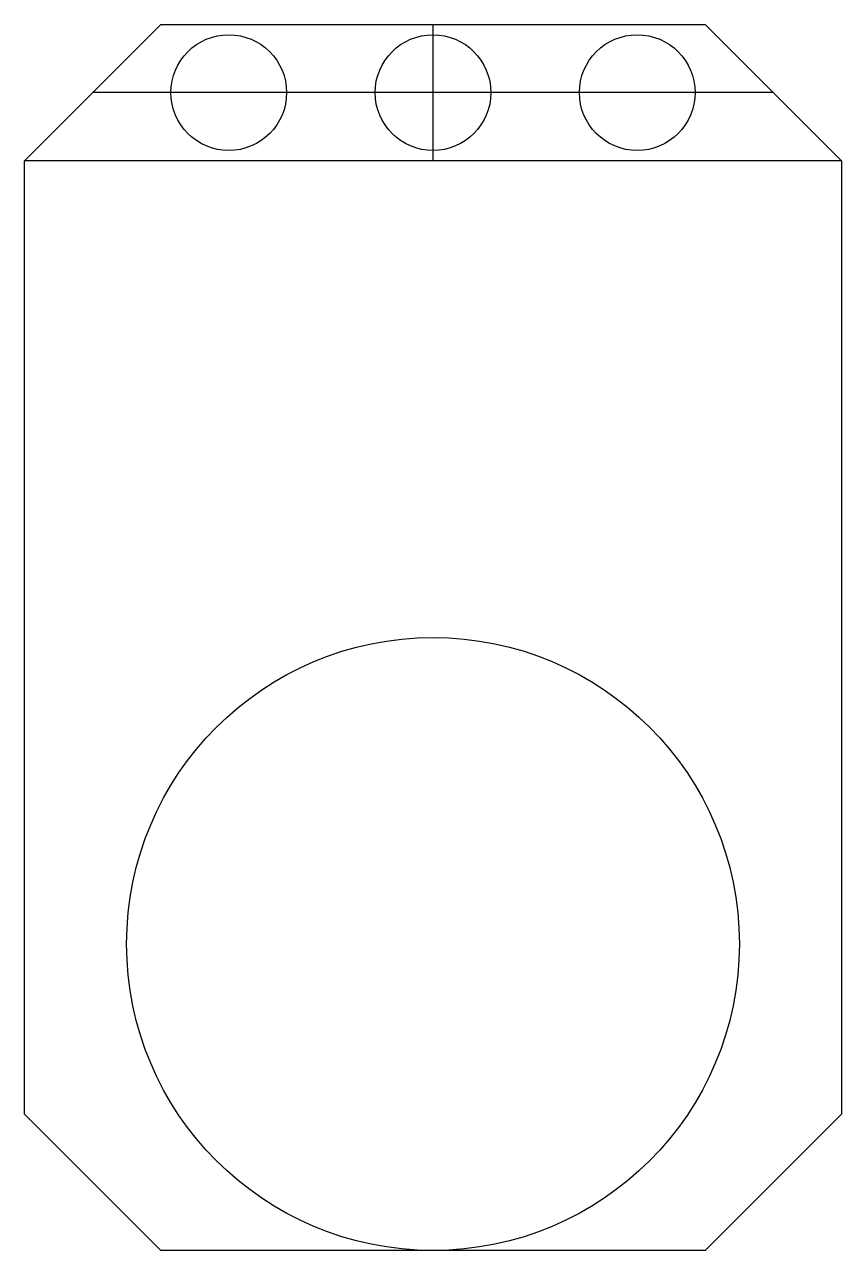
# Model space of a CAD drawing. Header units: millimetres. Extents: x -12 to 12, y -18 to 18.
import ezdxf

# ---------------------------------------------------------------- set-up
doc = ezdxf.new("R2010")
doc.units = ezdxf.units.MM
doc.layers.get('0').update_dxf_attribs({"linetype": 'CONTINUOUS'})

msp = doc.modelspace()

# ---------------------------------------------------------------- linework, layer by layer
for p, q in [((0, 14), (0, 18)), ((10, 16), (-10, 16)), ((12, 14), (-12, 14))]:
    msp.add_line(p, q)
msp.add_lwpolyline([(12, -14), (8, -18), (0, -18), (-8, -18), (-12, -14), (-12, 14), (-8, 18), (8, 18), (12, 14)], close=True)
for centre, radius in [((-6, 16), 1.7), ((0, 16), 1.7), ((6, 16), 1.7), ((0, -9), 9)]:
    msp.add_circle(centre, radius)

doc.saveas('drawing.dxf')
